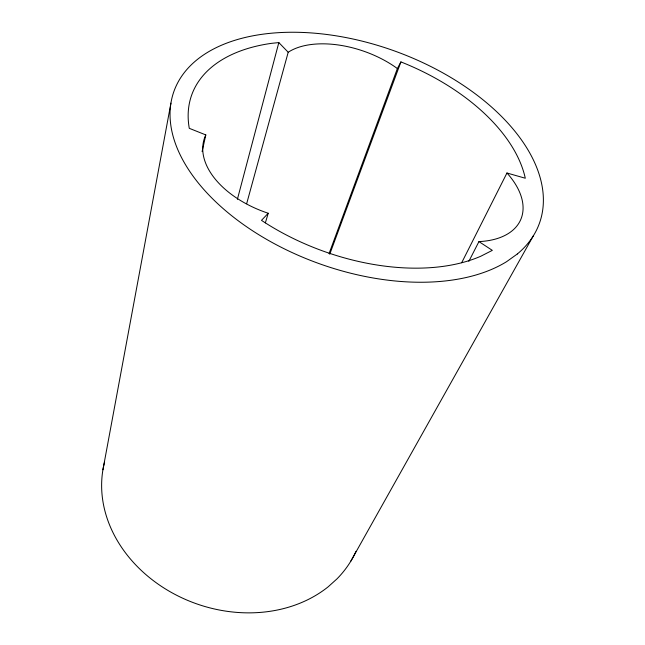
<?xml version="1.0" encoding="UTF-8"?>
<svg xmlns="http://www.w3.org/2000/svg" width="645" height="645" viewBox="0 0 645 645"><rect width="100%" height="100%" fill="white"/><g stroke="black" fill="none" stroke-linecap="round" stroke-linejoin="round"><path stroke-width="0.97" d="M102.934 469.745L170.925 103.144M202.103 151.623L205.803 134.918L189.275 128.323A176.351 102.249 19.9 0 1 271.255 43.376L278.834 42.578L288.202 52.253A76.553 41.627 19 0 1 397.376 68.547L400.908 61.904A176.351 102.249 19.9 0 1 525.288 178.23L506.962 173.005L461.683 262.733M237.392 199.313L278.834 42.578M246.656 203.723L288.202 52.253M265.353 222.888L268.223 213.253A85.422 51.592 17.5 0 1 205.803 134.918M329.063 253.606L397.376 68.547M329.74 254.227L400.908 61.904M468.851 261.338L478.937 241.593A82.326 47.746 23.1 0 0 506.962 173.005M350.864 561.102L533.254 235.957M268.223 213.253L261.491 220.356A176.351 102.249 19.9 0 0 480.872 256.202L492.32 250.365L478.937 241.593M356.016 551.314A133.757 110.771 19.9 0 1 336.9 578.952L328.184 586.797A133.757 110.771 19.9 0 1 171.562 592.545A133.757 110.771 19.9 0 1 104.611 461.876M517.33 253.985L506.615 261.66A194.274 112.81 19.9 0 1 188.09 168.877A194.274 112.81 19.9 0 1 365.215 41.917A194.274 112.81 19.9 0 1 517.33 253.985"/></g></svg>
